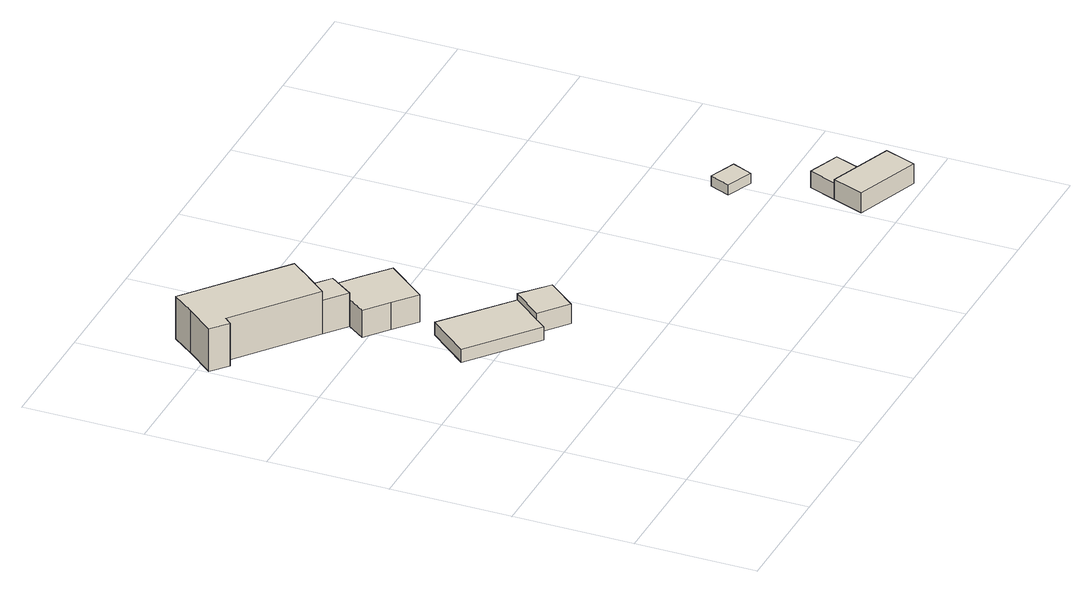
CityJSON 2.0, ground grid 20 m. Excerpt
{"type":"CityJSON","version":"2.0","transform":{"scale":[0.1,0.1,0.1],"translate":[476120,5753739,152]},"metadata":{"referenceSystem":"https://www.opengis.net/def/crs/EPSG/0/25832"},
"CityObjects":{
"building1":{"type":"Building","attributes":{"Gemeindeschluessel":"05766056","function":"31001_1100"},"address":[{"country":"Germany","locality":"Oerlinghausen","thoroughfareNumber":"40","thoroughfareName":"Hellweg"}],"children":["building1-1","building1-2","building1-3"]},
"building1-1":{"type":"BuildingPart","attributes":{"BezugspunktDach":"2000","measuredHeight":10.69},"parents":["building1"],"geometry":[{"type":"Solid","lod":"1","boundaries":[[[[0,1,2,3,4,5,6,7,8]],[[9,10,11,12,13,14,15,16,17]],[[9,17,8,7]],[[10,9,7,6]],[[11,10,6,5]],[[12,11,5,4]],[[13,12,4,3]],[[14,13,3,2]],[[15,14,2,1]],[[16,15,1,0]],[[17,16,0,8]]]]}]},
"building1-2":{"type":"BuildingPart","attributes":{"BezugspunktDach":"2000","measuredHeight":5.9},"parents":["building1"],"geometry":[{"type":"Solid","lod":"1","boundaries":[[[[18,19,20,21]],[[22,12,10,23]],[[22,23,21,20]],[[12,22,20,19]],[[10,12,19,18]],[[23,10,18,21]]]]}]},
"building1-3":{"type":"BuildingPart","attributes":{"BezugspunktDach":"2000","measuredHeight":5.68},"parents":["building1"],"geometry":[{"type":"Solid","lod":"1","boundaries":[[[[24,25,26,27,28,29,30]],[[31,32,33,22,23,34,35]],[[31,35,30,29]],[[32,31,29,28]],[[33,32,28,27]],[[22,33,27,26]],[[23,22,26,25]],[[34,23,25,24]],[[35,34,24,30]]]]}]},
"building2":{"type":"Building","attributes":{"Gemeindeschluessel":"05766056","function":"31001_2000"},"address":[{"country":"Germany","locality":"Oerlinghausen","thoroughfareNumber":"40","thoroughfareName":"Hellweg"}],"children":["building2-1","building2-2"]},
"building2-1":{"type":"BuildingPart","attributes":{"BezugspunktDach":"2000","measuredHeight":2.28},"parents":["building2"],"geometry":[{"type":"Solid","lod":"1","boundaries":[[[[36,37,38,39]],[[40,41,42,43]],[[40,43,39,38]],[[41,40,38,37]],[[42,41,37,36]],[[43,42,36,39]]]]}]},
"building2-2":{"type":"BuildingPart","attributes":{"BezugspunktDach":"2000","measuredHeight":4.1},"parents":["building2"],"geometry":[{"type":"Solid","lod":"1","boundaries":[[[[44,45,46,47]],[[48,49,43,50]],[[48,50,47,46]],[[49,48,46,45]],[[43,49,45,44]],[[50,43,44,47]]]]}]},
"building3":{"type":"Building","attributes":{"Gemeindeschluessel":"05766056","function":"31001_2000"},"address":[{"country":"Germany","locality":"Oerlinghausen","thoroughfareNumber":"40","thoroughfareName":"Hellweg"}],"children":["building3-1","building3-2"]},
"building3-1":{"type":"BuildingPart","attributes":{"BezugspunktDach":"2000","measuredHeight":4.09},"parents":["building3"],"geometry":[{"type":"Solid","lod":"1","boundaries":[[[[51,52,53,54]],[[55,56,57,58]],[[55,58,54,53]],[[56,55,53,52]],[[57,56,52,51]],[[58,57,51,54]]]]}]},
"building3-2":{"type":"BuildingPart","attributes":{"BezugspunktDach":"2000","measuredHeight":3.23},"parents":["building3"],"geometry":[{"type":"Solid","lod":"1","boundaries":[[[[59,60,61,62]],[[63,57,64,65]],[[63,65,62,61]],[[57,63,61,60]],[[64,57,60,59]],[[65,64,59,62]]]]}]},
"building4":{"type":"Building","attributes":{"Gemeindeschluessel":"05766056","BezugspunktDach":"2000","function":"31001_2000","measuredHeight":1.83},"address":[{"country":"Germany","locality":"Oerlinghausen","thoroughfareNumber":"40","thoroughfareName":"Hellweg"}],"geometry":[{"type":"Solid","lod":"1","boundaries":[[[[66,67,68,69]],[[70,71,72,73]],[[70,73,69,68]],[[71,70,68,67]],[[72,71,67,66]],[[73,72,66,69]]]]}]}
},
"vertices":[
[43,828,75],[5,782,75],[32,759,75],[42,770,75],[170,667,75],[199,702,75],[202,705,75],[227,737,75],[71,864,75],[227,737,0],[202,705,0],[199,702,0],[170,667,0],[42,770,0],[32,759,0],[5,782,0],[43,828,0],[71,864,0],
[202,705,59],[170,667,59],[206,638,59],[235,678,59],[206,638,0],[235,678,0],
[275,646,48],[235,678,48],[206,638,48],[184,608,48],[222,577,48],[259,546,48],[314,613,48],[259,546,0],[222,577,0],[184,608,0],[275,646,0],[314,613,0],
[214,502,36],[158,435,36],[265,346,36],[321,413,36],[265,346,13],[158,435,13],[214,502,13],[321,413,13],
[321,413,47],[280,364,47],[325,327,47],[365,375,47],[325,327,13],[280,364,13],[365,375,13],
[801,100,52],[781,48,52],[889,8,52],[908,60,52],[889,8,17],[781,48,17],[801,100,17],[908,60,17],
[818,146,46],[801,100,46],[854,80,46],[871,126,46],[854,80,17],[818,146,17],[871,126,17],
[777,291,26],[763,257,26],[807,239,26],[821,273,26],[807,239,8],[763,257,8],[777,291,8],[821,273,8]
]}
